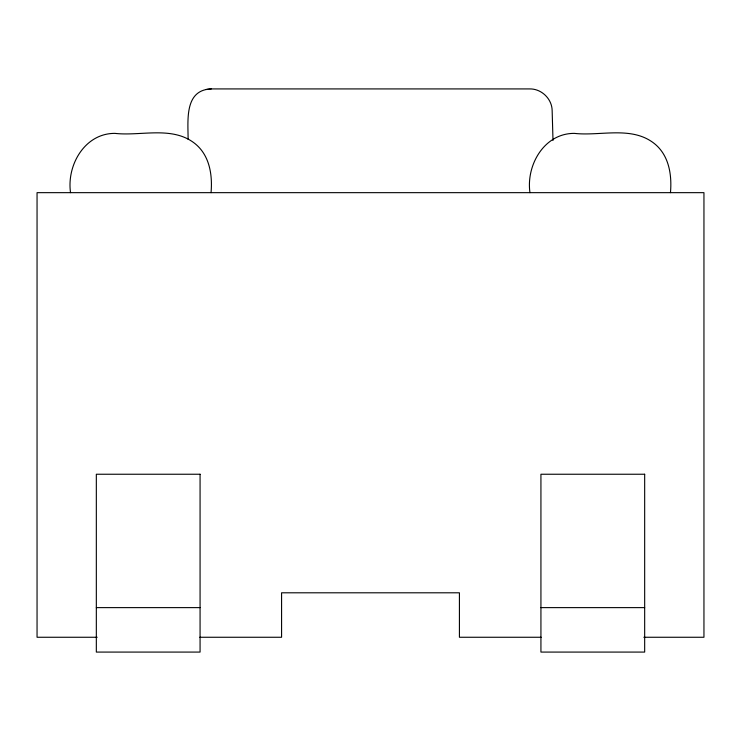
<?xml version="1.0" encoding="UTF-8"?>
<svg xmlns="http://www.w3.org/2000/svg" width="741" height="741" viewBox="0 0 741 741"><rect width="100%" height="100%" fill="white"/><g stroke="black" fill="none" stroke-linecap="round" stroke-linejoin="round"><path stroke-width="1.11" d="M188.103 139.289C188.103 120.422 184.194 89.893 211.278 88.92L529.722 88.92C541.449 88.698 551.952 98.794 552.147 110.52L552.999 140.438M211.278 88.92L206.054 89.513M96.33 607.62L200.07 607.62M540.93 607.62L644.67 607.62M97.173 637.26L37.05 637.26L37.05 192.66L703.95 192.66L703.95 637.26L643.827 637.26M199.82 637.26L281.58 637.26L281.58 592.8L459.42 592.8L459.42 637.26L541.18 637.26M670.466 192.66C672.004 175.117 669.132 155.675 654.701 143.847C632.092 125.479 600.636 136.344 574.331 133.38C544.172 133.223 525.98 165.243 529.954 192.66M211.046 192.66C212.584 175.117 209.712 155.675 195.281 143.847C172.672 125.479 141.216 136.344 114.911 133.38C84.752 133.223 66.56 165.243 70.534 192.66M200.07 474.24L96.33 474.24L96.33 652.08L200.07 652.08L200.07 474.24M644.67 474.24L540.93 474.24L540.93 652.08L644.67 652.08L644.67 474.24"/></g></svg>
